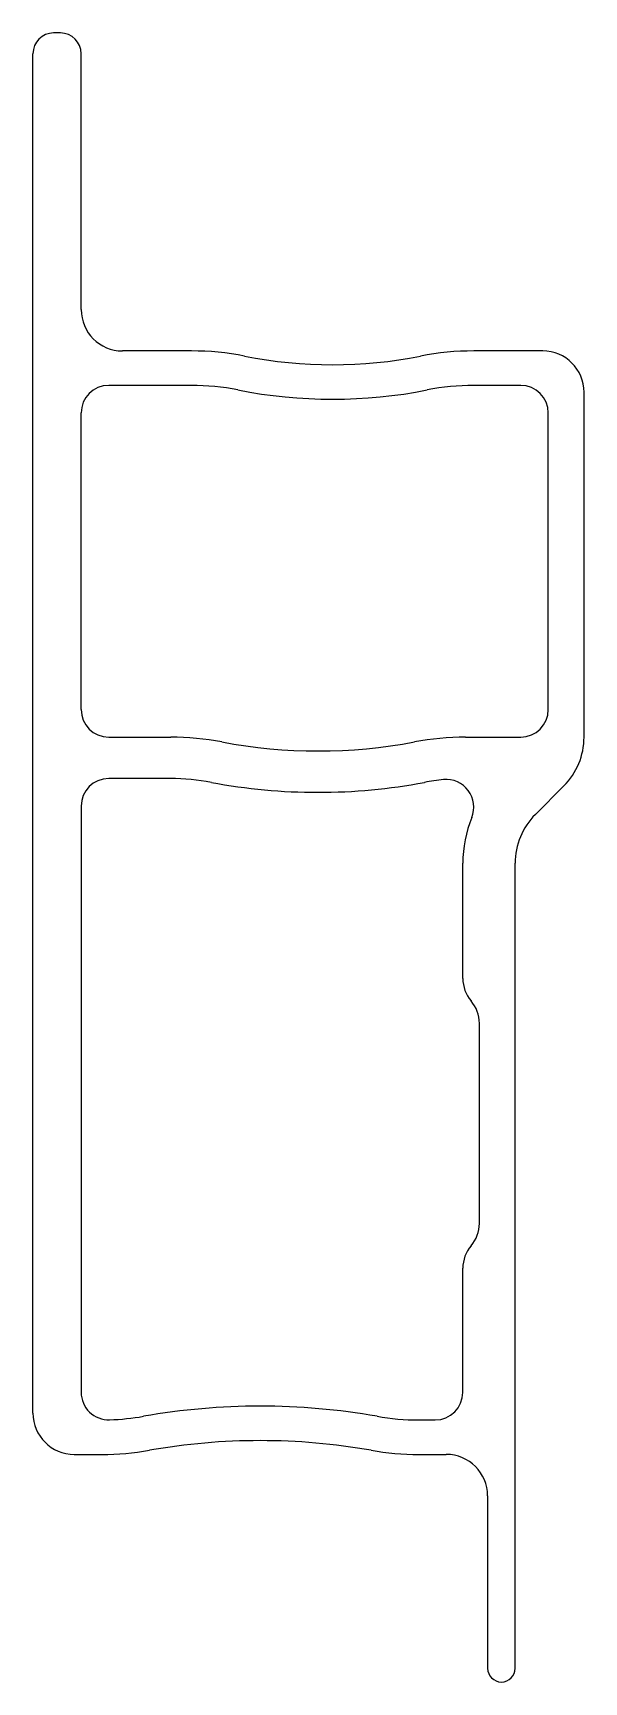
# Model space of a CAD drawing. Header units: millimetres. Extents: x 0 to 40, y -16 to 103.
import ezdxf

# ---------------------------------------------------------------- set-up
doc = ezdxf.new("R2010")
doc.units = ezdxf.units.MM
doc.layers.add('3', color=7, linetype='Continuous', true_color=0xffffff)

msp = doc.modelspace()

# ---------------------------------------------------------------- linework, layer by layer
at = {"layer": '3', "color": 30, "linetype": 'Continuous', "lineweight": 25}
for p, q in [((2, 103.05), (1.5, 103.05)), ((0, 3), (0, 101.55)), ((3.5, 83), (3.5, 101.55)), ((11.5, 80), (6.5, 80)), ((37, 80), (32, 80)), ((11.5, 77.5), (5.5, 77.5)), ((35.4, 77.5), (32, 77.5)), ((40, 52), (40, 77)), ((3.5, 54), (3.5, 75.5)), ((37.4, 54), (37.4, 75.5))]:
    msp.add_line(p, q, dxfattribs=at)
at = {"layer": '3', "color": 163, "linetype": 'Continuous', "lineweight": 25}
for p, q in [((5.5, 52), (10, 52)), ((31.4, 52), (35.4, 52)), ((9.983667, 48.99977), (5.5, 48.99977)), ((36.464466, 46.393398), (38.535534, 48.464466)), ((3.5, 46.99977), (3.5, 4.508069)), ((31.2, 34.5), (31.2, 42.857864)), ((35, -15.5), (35, 42.857864)), ((32.4, 16.749615), (32.4, 31.250385)), ((31.2, 4.5), (31.2, 13.5)), ((28, 2.5), (29.2, 2.5)), ((3, 0), (5, 0)), ((28, 0), (30, 0)), ((33, -3), (33, -15.5))]:
    msp.add_line(p, q, dxfattribs=at)
at = {"layer": '3', "color": 30, "linetype": 'Continuous', "lineweight": 25}
for centre, radius, start, end in [((1.5, 101.55), 1.5, 90, 180), ((2, 101.55), 1.5, 0, 90), ((6.5, 83), 3, 180, 270), ((11.5, 60), 20, 78.855604, 90), ((21.75, 112.03125), 33.03125, 258.855604, 281.144396), ((32, 60), 20, 90, 101.144396), ((37, 77), 3, 0, 90), ((5.5, 75.5), 2, 90, 180), ((11.5, 60), 17.5, 78.855604, 90), ((21.75, 112.03125), 35.53125, 258.855604, 281.144396), ((32, 60), 17.5, 90, 101.144396), ((35.4, 75.5), 2, 0, 90)]:
    msp.add_arc(centre, radius, start, end, dxfattribs=at)
at = {"layer": '3', "color": 51, "linetype": 'Continuous', "lineweight": 25}
for centre, radius, start, end in [((5.5, 54), 2, 180, 270), ((35.4, 54), 2, 270, 0), ((35, 52), 5, 314.999997, 0), ((5.5, 4.508069), 2, 180, 271.848845), ((3, 3), 3, 180, 270), ((4.999926, 20), 17.5, 271.848845, 279.93945), ((16.499963, -45.625423), 49.125423, 80.06055, 99.93945), ((28, 20), 17.5, 260.06055, 270)]:
    msp.add_arc(centre, radius, start, end, dxfattribs=at)
at = {"layer": '3', "color": 163, "linetype": 'Continuous', "lineweight": 25}
for centre, radius, start, end in [((10, 32), 20, 79.321526, 90), ((20.7, 88.745), 37.745, 259.321526, 280.678474), ((31.4, 32), 20, 90, 100.678474), ((5.5, 46.99977), 2, 90, 180), ((9.983667, 32.98741), 16.01236, 79.322685, 90), ((20.684822, 89.74484), 41.745069, 259.322685, 280.677315), ((31.385977, 32.98741), 16.01236, 95.68698, 100.677315), ((29.997442, 46.930802), 2, 337.844357, 95.68698), ((40, 42.857864), 8.8, 157.844357, 180), ((40, 42.857864), 5, 135, 180), ((33.7, 34.5), 2.5, 180, 220.535802), ((29.9, 31.250385), 2.5, 0, 40.535802), ((29.9, 16.749615), 2.5, 319.464198, 0), ((33.7, 13.5), 2.5, 139.464198, 180), ((29.2, 4.5), 2, 270, 0), ((4.999926, 20), 20, 270.000211, 279.93945), ((16.499963, -45.625423), 46.625423, 80.06055, 99.93945), ((28, 20), 20, 260.06055, 270), ((30, -3), 3, 0, 90), ((34, -15.5), 1, 180, 270), ((34, -15.5), 1, 270, 0)]:
    msp.add_arc(centre, radius, start, end, dxfattribs=at)

doc.saveas('drawing.dxf')
